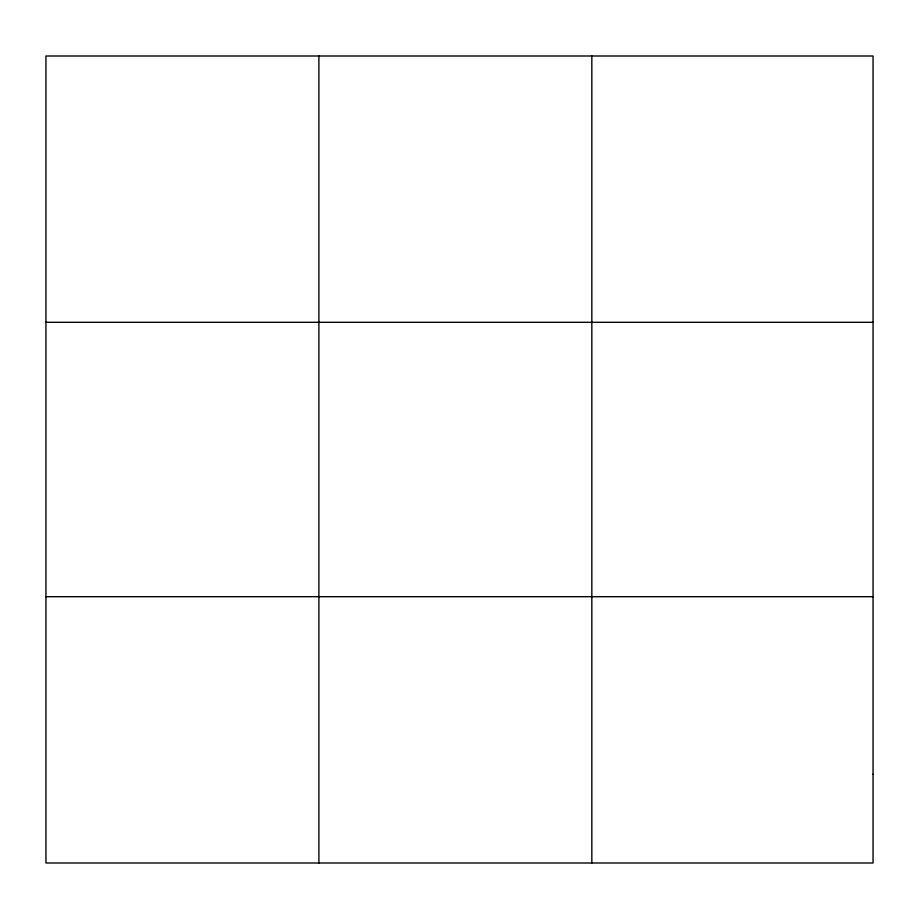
<?xml version="1.0" encoding="UTF-8"?>
<svg xmlns="http://www.w3.org/2000/svg" width="919" height="919" viewBox="0 0 919 919"><rect width="100%" height="100%" fill="white"/><g stroke="black" fill="none" stroke-linecap="round" stroke-linejoin="round"><path stroke-width="1.38" d="M318.893 56.002L318.893 862.998M591.836 56.002L591.836 862.998M45.95 322.305L873.05 322.305M45.95 596.695L873.05 596.695M873.05 774.235L873.05 862.998L45.95 862.998L45.95 56.002L873.05 56.002L873.05 774.235"/></g></svg>
